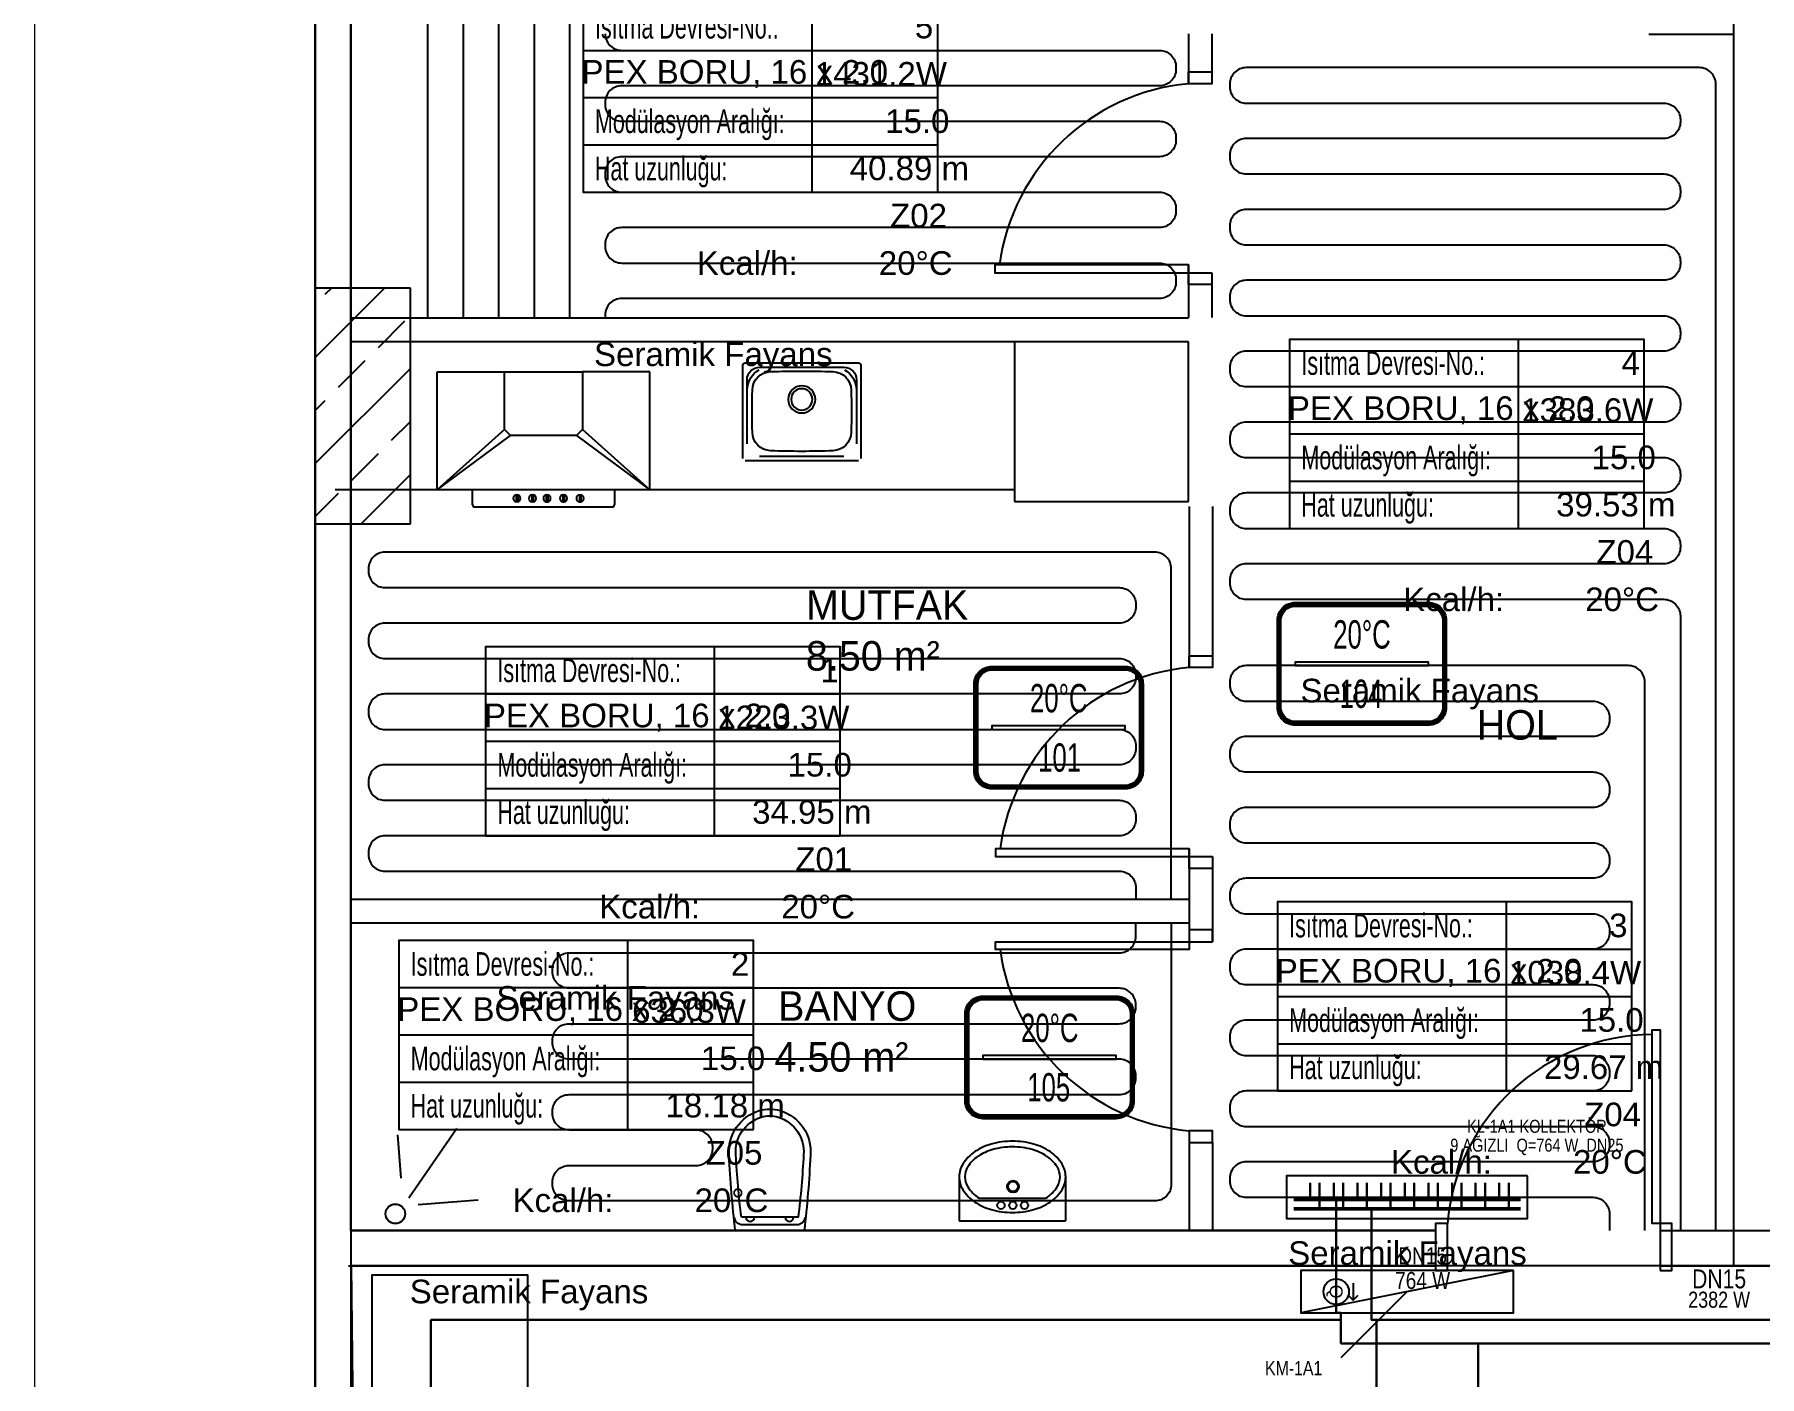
# Model space of a CAD drawing. Header units: centimetres. Extents: x 247996 to 315152, y -468471 to -440326.
# Drawn here: x 284877 to 285607, y -441789 to -441221 of the extents above; entities that cross this region are included whole.
import ezdxf
from ezdxf.enums import TextEntityAlignment as Align

# ---------------------------------------------------------------- set-up
doc = ezdxf.new("R2010")
doc.units = ezdxf.units.CM
doc.linetypes.add('ISITMA DONUS HATTI', pattern=[1.66, 1.57, -0.02, -0.07])
for name, color, linetype, lineweight in [('SCOTT-ANTED', 144, 'CONTINUOUS', 0), ('SCOTT-MTY-ISITMA-CAP', 41, 'CONTINUOUS', 30), ('SCOTT-MTY-ISITMA-DONUS-BORU', 30, 'ISITMA DONUS HATTI', 30), ('SCOTT-MTY-ISITMA-GIDIS-BORU', 10, 'CONTINUOUS', 30)]:
    doc.layers.add(name, color=color, linetype=linetype, lineweight=lineweight)
for name, color, linetype in [('SCOTT-MKDU0', 50, 'CONTINUOUS'), ('SCOTT-MTY-ISIKAYBIMAHAL', 2, 'CONTINUOUS'), ('SCOTT-MTY-KALORIMETRE', 6, 'Continuous'), ('SCOTT-MTY-KOLLETÖR', 7, 'CONTINUOUS'), ('SCOTT-MTY-PEX-BORU', 1, 'CONTINUOUS'), ('SCOTT-MTY-RADYATÖR', 2, 'CONTINUOUS'), ('SCOTT-MTY-SAYAC', 3, 'Continuous'), ('SCOTT-MTY-TES-SAFT', 8, 'Continuous'), ('SCOTT-MTY-VANA', 1, 'Continuous')]:
    doc.layers.add(name, color=color, linetype=linetype)
doc.styles.add('MtXpl_Comic_Sans_MS', font='comic.ttf')
doc.styles.add('MTYCAPLT', font='arial.ttf')
doc.styles.add('ROTAS', font='arial.ttf')

# ---------------------------------------------------------------- blocks, each defined once
blk = doc.blocks.new('T-DOLAP')
blk.add_line((-45, -9), (45, 9))
blk.add_lwpolyline([(-45, -9), (45, -9), (45, 9), (-45, 9)], close=True)
blk = doc.blocks.new('T-KALORIMETRE')
for p, q in [((-10, 0), (-6, 0)), ((6, 0), (10, 0))]:
    blk.add_line(p, q)
blk.add_lwpolyline([(-4, 8), (4, 8), (2, 10), (4, 8), (2, 6)])
blk.add_circle((0, 0), 6)
at = {"style": 'ROTAS'}
blk.add_text('Q', height=6, dxfattribs=at).set_placement((0, 0), align=Align.MIDDLE_CENTER)
blk = doc.blocks.new('MTY-RADYATOR MAHAL0')
at = {"layer": 'SCOTT-MTY-ISIKAYBIMAHAL', "color": 2}
for points in [[(-35.71, 18.44), (-35.71, -18.44, 0.414214), (-28.21, -25.94), (28.21, -25.94, 0.414214), (35.71, -18.44), (35.71, 18.44, 0.414214), (28.21, 25.94), (-28.21, 25.94, 0.414214)], [(-34.21, 18.44), (-34.21, -18.44, 0.414214), (-28.21, -24.44), (28.21, -24.44, 0.414214), (34.21, -18.44), (34.21, 18.44, 0.414214), (28.21, 24.44), (-28.21, 24.44, 0.414214)]]:
    blk.add_lwpolyline(points, format="xyb", close=True, dxfattribs=at)
at = {"layer": 'SCOTT-MTY-ISIKAYBIMAHAL', "color": 4}
for points in [[(-35.21, 18.44), (-35.21, -18.44, 0.414214), (-28.21, -25.44), (28.21, -25.44, 0.414214), (35.21, -18.44), (35.21, 18.44, 0.414214), (28.21, 25.44), (-28.21, 25.44, 0.414214)], [(-34.71, 18.44), (-34.71, -18.44, 0.414214), (-28.21, -24.94), (28.21, -24.94, 0.414214), (34.71, -18.44), (34.71, 18.44, 0.414214), (28.21, 24.94), (-28.21, 24.94, 0.414214)]]:
    blk.add_lwpolyline(points, format="xyb", close=True, dxfattribs=at)
at = {"layer": 'SCOTT-MTY-ISIKAYBIMAHAL', "color": 2}
blk.add_lwpolyline([(-28.21, 0.75), (28.21, 0.75), (28.21, -0.75), (-28.21, -0.75)], close=True, dxfattribs=at)
at = {"layer": 'SCOTT-MTY-ISIKAYBIMAHAL', "color": 1, "style": 'MTYCAPLT', "width": 0.65}
for tag, p in [('MAHAL_001', (-14.86, 29.85)), ('NO_001', (-8.34, 6.72))]:
    blk.add_attdef(tag, p, '', height=12, rotation=359.99998, dxfattribs=at)
at = {"layer": 'SCOTT-MTY-ISIKAYBIMAHAL', "color": 4, "style": 'MTYCAPLT', "width": 0.65}
for tag, p in [('DERECE_001', (-22.83, -18.47)), ('ISIKAYBI_001', (-22.73, -41.1))]:
    blk.add_attdef(tag, p, '', height=12, rotation=359.99998, dxfattribs=at)
blk.add_attdef('ALAN', text='', height=12, rotation=359.99998, dxfattribs=at).set_placement((0, -50), align=Align.MIDDLE_CENTER)
blk = doc.blocks.new('MTY-ETIKET')
at = {"layer": 'SCOTT-MTY-RADYATÖR'}
for p, q in [((2.687, 0), (2.687, 8)), ((-7, 6), (8, 6)), ((-7, 4), (8, 4)), ((-7, 2), (8, 2))]:
    blk.add_line(p, q, dxfattribs=at)
blk.add_lwpolyline([(8, 0), (8, 8), (-7, 8), (-7, 0)], close=True, dxfattribs=at)
at = {"layer": 'SCOTT-MTY-RADYATÖR', "style": 'MTYCAPLT', "width": 0.65}
for s, p in [('Isıtma Devresi-No.:', (-6.5, 7)), ('Modülasyon Aralığı:', (-6.5, 3)), ('Hat uzunluğu:', (-6.5, 1))]:
    blk.add_text(s, height=1, rotation=359.99998, dxfattribs=at).set_placement(p, align=Align.MIDDLE_LEFT)
for tag, p in [('NO1_001', (5.8, 6.5)), ('AR_001', (6.25, 2.5)), ('UZ_001', (6.312, 0.509))]:
    blk.add_attdef(tag, p, '', height=1, rotation=359.99998, dxfattribs=at)
at = {"layer": 'SCOTT-MTY-RADYATÖR', "color": 2, "style": 'MTYCAPLT', "width": 0.65}
for tag, p in [('BORU_001', (-7.069, 4.59)), ('YER_001', (2.898, 4.5))]:
    blk.add_attdef(tag, p, '', height=1, dxfattribs=at)

msp = doc.modelspace()

# ---------------------------------------------------------------- linework, layer by layer
at = {"layer": 'SCOTT-ANTED'}
msp.add_line((284877.34, -440326.55), (284877.34, -447826.55), dxfattribs=at)
at = {"layer": 'SCOTT-MKDU0', "color": 8, "ltscale": 0.03}
for p, q in [((284996.1, -440508.19), (284996.1, -443082.08)), ((284996.1, -443082.08), (284996.1, -440508.19)), ((285011.1, -440523.24), (285011.1, -443082.08)), ((284996.1, -440527.34), (284996.1, -441742.11)), ((285011.1, -440527.29), (285011.1, -441742.11)), ((285011.1, -441727.11), (285011.1, -440527.29)), ((285596.1, -440525.24), (285596.1, -441742.11)), ((285596.1, -440525.29), (285596.1, -441742.11)), ((285596.1, -440525.29), (285596.1, -441727.11)), ((285365.47, -441220.75), (285365.47, -441241.83)), ((285375.47, -441220.75), (285375.47, -441241.83)), ((285596.1, -441220.98), (285560.27, -441220.98)), ((285365.47, -441318.51), (285365.47, -441340.75)), ((285375.47, -441321.83), (285375.47, -441340.75)), ((284996.24, -441357.52), (285025.53, -441328.23)), ((284996.24, -441328.23), (285036.24, -441328.23)), ((284996.24, -441428.23), (284996.24, -441328.23)), ((285000.37, -441330.94), (285003.08, -441328.23)), ((285036.24, -441328.23), (285036.24, -441428.23)), ((285365.47, -441340.98), (285011.1, -441340.98)), ((285022.82, -441353.39), (285034.05, -441342.16)), ((285365.47, -441350.98), (285011.1, -441350.98)), ((285365.47, -441350.98), (285291.86, -441350.98)), ((285291.86, -441350.98), (285291.86, -441418.66)), ((285365.47, -441418.66), (285365.47, -441350.98)), ((284996.24, -441402.42), (285036.24, -441362.42)), ((285005.98, -441370.23), (285017.21, -441359)), ((285176.93, -441400.4), (285176.93, -441360.97)), ((285177.93, -441359.97), (285225.93, -441359.97)), ((285184.08, -441361.82), (285219.78, -441361.82)), ((285226.93, -441360.97), (285226.93, -441400.4)), ((285047.68, -441363.68), (285076.18, -441363.68)), ((285047.68, -441413.68), (285047.68, -441363.68)), ((285137.68, -441363.68), (285109.18, -441363.68)), ((285137.68, -441413.68), (285137.68, -441363.68)), ((285178.78, -441394.25), (285178.78, -441367.12)), ((285225.08, -441367.12), (285225.08, -441394.25)), ((284996.24, -441379.97), (285000.37, -441375.84)), ((285028.43, -441392.68), (285036.24, -441384.87)), ((285076.18, -441388.18), (285047.68, -441413.68)), ((285047.68, -441413.68), (285078.68, -441390.68)), ((285106.68, -441390.68), (285137.68, -441413.68)), ((285137.68, -441413.68), (285109.18, -441388.18)), ((285011.6, -441409.52), (285022.82, -441398.29)), ((285225.93, -441401.4), (285177.93, -441401.4)), ((285219.78, -441399.55), (285184.08, -441399.55)), ((285291.86, -441413.66), (285004.59, -441413.66)), ((285291.86, -441413.66), (285004.59, -441413.66)), ((285015.33, -441428.23), (285036.24, -441407.32)), ((285137.68, -441413.68), (285047.68, -441413.68)), ((285062.66, -441419.98), (285062.66, -441413.68)), ((285122.66, -441413.68), (285122.66, -441419.98)), ((285365.75, -441413.66), (285365.47, -441413.66)), ((285365.75, -441413.66), (285365.47, -441413.66)), ((284996.24, -441424.87), (285005.98, -441415.13)), ((285121.66, -441420.98), (285063.66, -441420.98)), ((285081.12, -441415.73), (285081.12, -441418.3)), ((285081.12, -441415.73), (285081.74, -441415.73)), ((285081.12, -441418.3), (285081.12, -441418.81)), ((285081.74, -441418.81), (285081.12, -441418.81)), ((285081.74, -441415.73), (285081.74, -441418.3)), ((285081.74, -441418.3), (285081.74, -441418.81)), ((285087.71, -441415.73), (285087.71, -441418.3)), ((285087.71, -441415.73), (285088.32, -441415.73)), ((285087.71, -441418.3), (285087.71, -441418.81)), ((285088.32, -441418.81), (285087.71, -441418.81)), ((285088.32, -441415.73), (285088.32, -441418.3)), ((285088.32, -441418.3), (285088.32, -441418.81)), ((285093.86, -441415.73), (285093.86, -441418.3)), ((285093.86, -441415.73), (285094.47, -441415.73)), ((285093.86, -441418.3), (285093.86, -441418.81)), ((285093.86, -441418.81), (285094.47, -441418.81)), ((285094.47, -441415.73), (285094.47, -441418.3)), ((285094.47, -441418.3), (285094.47, -441418.81)), ((285100.85, -441415.73), (285100.85, -441418.3)), ((285100.85, -441415.73), (285101.47, -441415.73)), ((285100.85, -441418.3), (285100.85, -441418.8)), ((285100.85, -441418.81), (285101.47, -441418.81)), ((285101.47, -441415.73), (285101.47, -441418.3)), ((285101.47, -441418.3), (285101.47, -441418.81)), ((285107.85, -441415.73), (285107.85, -441418.3)), ((285107.85, -441415.73), (285108.46, -441415.73)), ((285107.85, -441418.3), (285107.85, -441418.8)), ((285107.85, -441418.81), (285108.46, -441418.81)), ((285108.46, -441415.73), (285108.46, -441418.3)), ((285108.46, -441418.3), (285108.46, -441418.81)), ((285291.86, -441418.66), (285365.47, -441418.66)), ((285365.75, -441420.7), (285365.75, -441488.91)), ((285375.75, -441420.7), (285375.75, -441488.91)), ((285036.24, -441428.23), (284996.24, -441428.23)), ((285365.75, -441565.59), (285365.75, -441608.23)), ((285375.75, -441568.91), (285375.75, -441604.92)), ((285365.75, -441587.11), (285011.1, -441587.11)), ((285365.75, -441597.11), (285011.1, -441597.11)), ((285035.74, -441713.36), (285055.95, -441683.79)), ((285032.49, -441704.94), (285031.08, -441686.57)), ((285365.75, -441689.92), (285365.75, -441727.11)), ((285375.75, -441689.92), (285375.75, -441727.11)), ((285268.54, -441704.42), (285268.54, -441723.07)), ((285313.56, -441704.42), (285313.56, -441723.07)), ((285039.64, -441716.15), (285065.01, -441714.19)), ((285277, -441713.44), (285305.1, -441713.44)), ((285011.1, -441727.11), (285470.04, -441727.11)), ((285470.04, -441727.11), (285011.1, -441727.11)), ((285268.54, -441723.07), (285313.56, -441723.07)), ((285565.04, -441727.11), (285642.16, -441727.11)), ((285010.18, -441742.11), (285470.04, -441742.11)), ((286565.75, -441742.11), (285011.31, -441742.11)), ((285011.31, -441742.11), (285026.24, -443053.17)), ((285565.04, -441742.11), (285642.16, -441742.11))]:
    msp.add_line(p, q, dxfattribs=at)
for points in [[(285375.47, -441236.83), (285375.47, -441241.83), (285365.47, -441241.83), (285365.47, -441236.83), (285375.47, -441236.83)], [(285375.47, -441321.83), (285375.47, -441326.83), (285365.47, -441326.83), (285365.47, -441321.83), (285375.47, -441321.83)], [(285375.75, -441483.91), (285375.75, -441488.91), (285365.75, -441488.91), (285365.75, -441483.91), (285375.75, -441483.91)], [(285375.75, -441568.91), (285375.75, -441573.91), (285365.75, -441573.91), (285365.75, -441568.91), (285375.75, -441568.91)], [(285375.75, -441604.92), (285375.75, -441599.92), (285365.75, -441599.92), (285365.75, -441604.92), (285375.75, -441604.92)], [(285375.75, -441689.92), (285375.75, -441684.92), (285365.75, -441684.92), (285365.75, -441689.92), (285375.75, -441689.92)], [(285470.04, -441744.11), (285475.04, -441744.11), (285475.04, -441724.11), (285470.04, -441724.11), (285470.04, -441744.11)], [(285470.04, -441744.11), (285475.04, -441744.11), (285475.04, -441724.11), (285470.04, -441724.11), (285470.04, -441744.11)], [(285470.04, -441744.11), (285475.04, -441744.11), (285475.04, -441724.11), (285470.04, -441724.11), (285470.04, -441744.11)], [(285565.04, -441744.11), (285570.04, -441744.11), (285570.04, -441724.11), (285565.04, -441724.11), (285565.04, -441744.11)], [(285565.04, -441744.11), (285570.04, -441744.11), (285570.04, -441724.11), (285565.04, -441724.11), (285565.04, -441744.11)], [(285565.04, -441744.11), (285570.04, -441744.11), (285570.04, -441724.11), (285565.04, -441724.11), (285565.04, -441744.11)]]:
    msp.add_lwpolyline(points, dxfattribs=at)
for points in [[(285365.47, -441321.83), (285365.47, -441318.51), (285283.61, -441318.51), (285283.61, -441321.83)], [(285365.75, -441568.91), (285365.75, -441565.59), (285283.88, -441565.59), (285283.88, -441568.91)], [(285365.75, -441604.92), (285365.75, -441608.23), (285283.88, -441608.23), (285283.88, -441604.92)], [(285565.04, -441724.11), (285561.72, -441724.11), (285561.72, -441642.25), (285565.04, -441642.25)], [(285565.04, -441724.11), (285561.72, -441724.11), (285561.72, -441642.25), (285565.04, -441642.25)], [(285565.04, -441724.11), (285561.72, -441724.11), (285561.72, -441642.25), (285565.04, -441642.25)]]:
    msp.add_lwpolyline(points, close=True, dxfattribs=at)
for points in [[(285173.79, -441727.11, -0.01664), (285171.17, -441695.28, -0.351622), (285183.96, -441676.36, -0.068714), (285188.38, -441675.75, -0.068714), (285192.8, -441676.36, -0.351622), (285205.59, -441695.28, -0.01664), (285202.97, -441727.11)], [(285176.36, -441721.55, -0.016866), (285174.05, -441695.09, -0.351778), (285184.77, -441679.13, -0.068022), (285188.38, -441678.63, -0.068022), (285191.99, -441679.13, -0.351778), (285202.71, -441695.09, -0.016866), (285200.4, -441721.55)]]:
    msp.add_lwpolyline(points, format="xyb", close=True, dxfattribs=at)
msp.add_lwpolyline([(285203.25, -441721.67, -0.389191), (285199.9, -441724.74), (285188.38, -441724.74), (285176.86, -441724.74, -0.389191), (285173.51, -441721.67, -0.389191)], format="xyb", dxfattribs=at)
for centre, radius in [((285291.3, -441708.53), 2.52), ((285291.3, -441708.53), 2.12), ((285029.99, -441720.06, 51), 4.14), ((285286.2, -441716.47), 1.56), ((285291.24, -441716.47), 1.56), ((285296.17, -441716.47), 1.56)]:
    msp.add_circle(centre, radius, dxfattribs=at)
for centre, radius, start, end in [((285373.7, -441330.39), 88.95, 95.30809, 172.32526), ((285063.66, -441419.98), 1, 180, 270), ((285081.4, -441417.29), 1.54, 100.57538, 259.46205), ((285081.4, -441417.29), 1.54, 282.6235, 77.37669), ((285087.99, -441417.29), 1.54, 100.57538, 259.46205), ((285087.99, -441417.29), 1.54, 282.6235, 77.37669), ((285094.14, -441417.29), 1.54, 100.57538, 259.46205), ((285094.14, -441417.29), 1.54, 282.6235, 77.37669), ((285101.13, -441417.29), 1.54, 100.57538, 259.46205), ((285101.13, -441417.29), 1.54, 282.6235, 77.37669), ((285108.13, -441417.29), 1.54, 100.57538, 259.46205), ((285108.13, -441417.29), 1.54, 282.6235, 77.37669), ((285121.66, -441419.98), 1, 270, 0), ((285373.98, -441577.47), 88.95, 95.30809, 172.32526), ((285373.98, -441596.36), 88.95, 187.67474, 264.69191), ((285562.29, -441731.78), 87.59, 90.36866, 174.98091), ((285562.29, -441731.78), 87.59, 90.36866, 174.98091), ((285562.29, -441731.78), 87.59, 90.36866, 174.98091), ((285288.54, -441713.75), 24.08, 105.51757, 123.83466), ((285291.05, -441722.8), 33.47, 90, 105.51757), ((285291.05, -441722.8), 33.47, 74.48243, 90), ((285293.56, -441713.75), 24.08, 56.16534, 74.48243), ((285284.7, -441708.03), 17.19, 123.83466, 148.28659), ((285284.7, -441708.03), 14.8, 123.83466, 148.28659), ((285288.54, -441713.75), 21.68, 105.51757, 123.83466), ((285291.05, -441722.8), 31.07, 90, 105.51757), ((285291.05, -441722.8), 31.07, 74.48243, 90), ((285293.56, -441713.75), 21.68, 56.16534, 74.48243), ((285297.4, -441708.03), 14.8, 31.71341, 56.16534), ((285297.4, -441708.03), 17.19, 31.71341, 56.16534), ((285278.86, -441704.42), 10.33, 148.28659, 180), ((285278.86, -441704.42), 10.33, 180, 211.71341), ((285278.86, -441704.42), 7.93, 148.28659, 180), ((285278.86, -441704.42), 7.93, 180, 211.71341), ((285303.24, -441704.42), 7.93, 0, 31.71341), ((285303.24, -441704.42), 7.93, 328.28659, 0), ((285303.24, -441704.42), 10.33, 0, 31.71341), ((285303.24, -441704.42), 10.33, 328.28659, 0), ((285284.7, -441700.81), 17.19, 211.71341, 236.16534), ((285284.7, -441700.81), 14.8, 211.71341, 238.62326), ((285297.4, -441700.81), 14.8, 301.37674, 328.28659), ((285297.4, -441700.81), 17.19, 303.83466, 328.28659), ((285288.54, -441695.09), 24.08, 236.16534, 254.48243), ((285291.05, -441686.04), 33.47, 254.48243, 270), ((285291.05, -441686.04), 33.47, 270, 285.51757), ((285293.56, -441695.09), 24.08, 285.51757, 303.83466), ((285180.08, -441721.55), 1.78, 180, 0), ((285196.68, -441721.55), 1.78, 180, 0)]:
    msp.add_arc(centre, radius, start, end, dxfattribs=at)
at = {"layer": 'SCOTT-MKDU0', "color": 8, "ltscale": 0.03, "extrusion": (0, 0, -1)}
for centre, major_axis, start_param, end_param in [((285177.93, -441360.97), (0.707, 0.707), 3.926991, 5.497787), ((285184.08, -441367.12), (-3.75, 3.75), 5.497787, 7.068583), ((285219.78, -441367.12), (3.75, 3.75), -0.785398, 0.785398), ((285225.93, -441360.97), (0.707, 0.707), -0.785398, 0.785398), ((285188.93, -441371.64), (-7.14, 7.14), 5.524757, 6.541187), ((285189.05, -441371.65), (-5.66, 5.66), 5.524757, 7.028844), ((285201.93, -441695.65), (332.25, 0), 4.67265, 4.752129), ((285201.93, -441375.4), (-4.07, 4.07), 3.926991, 10.210176), ((285214.82, -441371.65), (-5.66, 5.66), 0.825137, 2.329224), ((285214.94, -441371.64), (7.14, 7.14), -0.258001, 0.758428), ((285513.18, -441380.4), (-234.94, 234.94), 5.470817, 5.524757), ((285201.93, -441375.4), (-3.18, 3.18), 3.926991, 10.210176), ((284890.68, -441380.4), (234.94, 234.94), 0.758428, 0.812368), ((285189.05, -441389.14), (5.66, 5.66), 2.395934, 3.900021), ((285214.82, -441389.14), (5.66, 5.66), 0.812368, 2.316455), ((285201.93, -441065.15), (332.25, 0), 1.531058, 1.610536)]:
    msp.add_ellipse(centre, major_axis=major_axis, ratio=1, start_param=start_param, end_param=end_param, dxfattribs=at)
at = {"layer": 'SCOTT-MKDU0', "color": 8, "ltscale": 0.03, "invisible_edges": 1}
for points in [[(285109.18, -441388.18), (285076.18, -441388.18), (285076.18, -441363.68), (285109.18, -441363.68)], [(285076.18, -441388.18), (285109.18, -441388.18), (285106.68, -441390.68), (285078.68, -441390.68)]]:
    msp.add_3dface(points, dxfattribs=at)
at = {"layer": 'SCOTT-MTY-ISITMA-DONUS-BORU'}
for points in [[(285417, -441707), (285417, -441714)], [(285427, -441707), (285427, -441714)], [(285437, -441707), (285437, -441714)], [(285447, -441707), (285447, -441714)], [(285457, -441707), (285457, -441714)], [(285467, -441707), (285467, -441714)], [(285477, -441707), (285477, -441714)], [(285487, -441707), (285487, -441714)], [(285497, -441707), (285497, -441714)], [(285428, -441744), (285428, -441714)], [(285428, -441762), (285428, -441744)], [(285430, -441765), (285430, -441762), (285428, -441762)], [(285053, -441890), (285045, -441890), (285045, -441765), (285430, -441765)], [(285430, -441765), (285430, -441775), (285488, -441775)], [(285488, -441775), (285488, -441873)], [(285488, -441775), (285718, -441775)]]:
    msp.add_lwpolyline(points, dxfattribs=at)
at = {"layer": 'SCOTT-MTY-ISITMA-DONUS-BORU', "const_width": 1.6}
msp.add_lwpolyline([(285506, -441714), (285410, -441714)], dxfattribs=at)
at = {"layer": 'SCOTT-MTY-ISITMA-GIDIS-BORU'}
for points in [[(285421, -441707), (285421, -441718)], [(285431, -441707), (285431, -441718)], [(285441, -441707), (285441, -441718)], [(285451, -441707), (285451, -441718)], [(285461, -441707), (285461, -441718)], [(285471, -441707), (285471, -441718)], [(285481, -441707), (285481, -441718)], [(285491, -441707), (285491, -441718)], [(285501, -441707), (285501, -441718)], [(285443, -441744), (285443, -441718)], [(285443, -441762), (285443, -441744)], [(285445, -441765), (285443, -441765), (285443, -441762)], [(285445, -441870), (285445, -441765)], [(285445, -441765), (285735, -441765)]]:
    msp.add_lwpolyline(points, dxfattribs=at)
at = {"layer": 'SCOTT-MTY-ISITMA-GIDIS-BORU', "const_width": 1.6}
msp.add_lwpolyline([(285506, -441718), (285410, -441718)], dxfattribs=at)
at = {"layer": 'SCOTT-MTY-KALORIMETRE'}
msp.add_line((285458, -441753), (285430, -441781), dxfattribs=at)
at = {"layer": 'SCOTT-MTY-KOLLETÖR'}
msp.add_lwpolyline([(285509, -441704), (285407, -441704), (285407, -441722), (285509, -441722)], close=True, dxfattribs=at)
at = {"layer": 'SCOTT-MTY-PEX-BORU'}
for points in [[(285043.74, -441340.98), (285043.74, -440541.58, -0.414214)], [(285073.74, -441340.98), (285073.74, -440813.14, -0.414214)], [(285103.74, -441340.98), (285103.74, -441084.7, -0.414214)], [(285118.74, -441220.7, 0.414214), (285125.74, -441227.7), (285353.24, -441227.7, -0.414214), (285360.24, -441234.7), (285360.24, -441235.7, -0.414214), (285353.24, -441242.7), (285125.74, -441242.7, 0.414214), (285118.74, -441249.7), (285118.74, -441250.7, 0.414214), (285125.74, -441257.7), (285353.24, -441257.7, -0.414214), (285360.24, -441264.7), (285360.24, -441265.7, -0.414214), (285353.24, -441272.7), (285125.74, -441272.7, 0.414214), (285118.74, -441279.7), (285118.74, -441280.7, 0.414214), (285125.74, -441287.7), (285353.24, -441287.7, -0.414214), (285360.24, -441294.7), (285360.24, -441295.7, -0.414214), (285353.24, -441302.7), (285125.74, -441302.7, 0.414214), (285118.74, -441309.7), (285118.74, -441310.7, 0.414214), (285125.74, -441317.7), (285353.24, -441317.7, -0.414214), (285360.24, -441324.7), (285360.24, -441325.7, -0.414214), (285353.24, -441332.7), (285125.74, -441332.7, 0.414214), (285118.74, -441339.7), (285118.74, -441340.98)], [(285588.6, -441727.11), (285588.6, -441242.01, 0.414214), (285581.6, -441235.01), (285389.97, -441235.01, 0.414214), (285382.97, -441242.01), (285382.97, -441243.01, 0.414214), (285389.97, -441250.01), (285566.6, -441250.01, -0.414214), (285573.6, -441257.01), (285573.6, -441258.01, -0.414214), (285566.6, -441265.01), (285389.97, -441265.01, 0.414214), (285382.97, -441272.01), (285382.97, -441273.01, 0.414214), (285389.97, -441280.01), (285566.6, -441280.01, -0.414214), (285573.6, -441287.01), (285573.6, -441288.01, -0.414214), (285566.6, -441295.01), (285389.97, -441295.01, 0.414214), (285382.97, -441302.01), (285382.97, -441303.01, 0.414214), (285389.97, -441310.01), (285566.6, -441310.01, -0.414214), (285573.6, -441317.01), (285573.6, -441318.01, -0.414214), (285566.6, -441325.01), (285389.97, -441325.01, 0.414214), (285382.97, -441332.01), (285382.97, -441333.01, 0.414214), (285389.97, -441340.01), (285566.6, -441340.01, -0.414214), (285573.6, -441347.01), (285573.6, -441348.01, -0.414214), (285566.6, -441355.01), (285389.97, -441355.01, 0.414214), (285382.97, -441362.01), (285382.97, -441363.01, 0.414214), (285389.97, -441370.01), (285566.6, -441370.01, -0.414214), (285573.6, -441377.01), (285573.6, -441378.01, -0.414214), (285566.6, -441385.01), (285389.97, -441385.01, 0.414214), (285382.97, -441392.01), (285382.97, -441393.01, 0.414214), (285389.97, -441400.01), (285566.6, -441400.01, -0.414214), (285573.6, -441407.01), (285573.6, -441408.01, -0.414214), (285566.6, -441415.01), (285389.97, -441415.01, 0.414214), (285382.97, -441422.01), (285382.97, -441423.01, 0.414214), (285389.97, -441430.01), (285566.6, -441430.01, -0.414214), (285573.6, -441437.01), (285573.6, -441438.01, -0.414214), (285566.6, -441445.01), (285389.97, -441445.01, 0.414214), (285382.97, -441452.01), (285382.97, -441453.01, 0.414214), (285389.97, -441460.01), (285566.6, -441460.01, -0.414214), (285573.6, -441467.01), (285573.6, -441727.11)], [(285358.25, -441586.91), (285358.25, -441447.07, 0.414214), (285351.25, -441440.07), (285025.6, -441440.07, 0.414214), (285018.6, -441447.07), (285018.6, -441448.07, 0.414214), (285025.6, -441455.07), (285336.25, -441455.07, -0.414214), (285343.25, -441462.07), (285343.25, -441463.07, -0.414214), (285336.25, -441470.07), (285025.6, -441470.07, 0.414214), (285018.6, -441477.07), (285018.6, -441478.07, 0.414214), (285025.6, -441485.07), (285336.25, -441485.07, -0.414214), (285343.25, -441492.07), (285343.25, -441493.07, -0.414214), (285336.25, -441500.07), (285025.6, -441500.07, 0.414214), (285018.6, -441507.07), (285018.6, -441508.07, 0.414214), (285025.6, -441515.07), (285336.25, -441515.07, -0.414214), (285343.25, -441522.07), (285343.25, -441523.07, -0.414214), (285336.25, -441530.07), (285025.6, -441530.07, 0.414214), (285018.6, -441537.07), (285018.6, -441538.07, 0.414214), (285025.6, -441545.07), (285336.25, -441545.07, -0.414214), (285343.25, -441552.07), (285343.25, -441553.07, -0.414214), (285336.25, -441560.07), (285025.6, -441560.07, 0.414214), (285018.6, -441567.07), (285018.6, -441568.07, 0.414214), (285025.6, -441575.07), (285336.25, -441575.07, -0.414214), (285343.25, -441582.07), (285343.25, -441586.91)], [(285558.6, -441727.11), (285558.6, -441495.08, 0.414214), (285551.6, -441488.08), (285389.97, -441488.08, 0.414214), (285382.97, -441495.08), (285382.97, -441496.08, 0.414214), (285389.97, -441503.08), (285536.6, -441503.08, -0.414214), (285543.6, -441510.08), (285543.6, -441511.08, -0.414214), (285536.6, -441518.08), (285389.97, -441518.08, 0.414214), (285382.97, -441525.08), (285382.97, -441526.08, 0.414214), (285389.97, -441533.08), (285536.6, -441533.08, -0.414214), (285543.6, -441540.08), (285543.6, -441541.08, -0.414214), (285536.6, -441548.08), (285389.97, -441548.08, 0.414214), (285382.97, -441555.08), (285382.97, -441556.08, 0.414214), (285389.97, -441563.08), (285536.6, -441563.08, -0.414214), (285543.6, -441570.08), (285543.6, -441571.08, -0.414214), (285536.6, -441578.08), (285389.97, -441578.08, 0.414214), (285382.97, -441585.08), (285382.97, -441586.08, 0.414214), (285389.97, -441593.08), (285536.6, -441593.08, -0.414214), (285543.6, -441600.08), (285543.6, -441601.08, -0.414214), (285536.6, -441608.08), (285389.97, -441608.08, 0.414214), (285382.97, -441615.08), (285382.97, -441616.08, 0.414214), (285389.97, -441623.08), (285536.6, -441623.08, -0.414214), (285543.6, -441630.08), (285543.6, -441631.08, -0.414214), (285536.6, -441638.08), (285389.97, -441638.08, 0.414214), (285382.97, -441645.08), (285382.97, -441646.08, 0.414214), (285389.97, -441653.08), (285536.6, -441653.08, -0.414214), (285543.6, -441660.08), (285543.6, -441661.08, -0.414214), (285536.6, -441668.08), (285389.97, -441668.08, 0.414214), (285382.97, -441675.08), (285382.97, -441676.08, 0.414214), (285389.97, -441683.08), (285536.6, -441683.08, -0.414214), (285543.6, -441690.08), (285543.6, -441691.08, -0.414214), (285536.6, -441698.08), (285389.97, -441698.08, 0.414214), (285382.97, -441705.08), (285382.97, -441706.08, 0.414214), (285389.97, -441713.08), (285536.6, -441713.08, -0.414214), (285543.6, -441720.08), (285543.6, -441727.11)], [(285358.25, -441597.11), (285358.25, -441707.61, -0.414214), (285351.25, -441714.61), (285103.48, -441714.61, -0.414214), (285096.48, -441707.61), (285096.48, -441706.61, -0.414214), (285103.48, -441699.61), (285157.24, -441699.61, 0.414214), (285164.24, -441692.61), (285164.24, -441691.61, 0.414214), (285157.24, -441684.61), (285103.48, -441684.61, -0.414214), (285096.48, -441677.61), (285096.48, -441676.61, -0.414214), (285103.48, -441669.61), (285336.25, -441669.61, 0.414214), (285343.25, -441662.61), (285343.25, -441661.61, 0.414214), (285336.25, -441654.61), (285103.48, -441654.61, -0.414214), (285096.48, -441647.61), (285096.48, -441646.61, -0.414214), (285103.48, -441639.61), (285336.25, -441639.61, 0.414214), (285343.25, -441632.61), (285343.25, -441631.61, 0.414214), (285336.25, -441624.61), (285103.48, -441624.61, -0.414214), (285096.48, -441617.61), (285096.48, -441616.61, -0.414214), (285103.48, -441609.61), (285336.25, -441609.61, 0.414214), (285343.25, -441602.61), (285343.25, -441597.11)]]:
    msp.add_lwpolyline(points, format="xyb", dxfattribs=at)
for points in [[(285058.74, -440796.58), (285058.74, -441340.98)], [(285088.74, -441068.14), (285088.74, -441340.98)]]:
    msp.add_lwpolyline(points, dxfattribs=at)
at = {"layer": 'SCOTT-MTY-TES-SAFT'}
msp.add_lwpolyline([(285020, -441940), (285086, -441940), (285086, -441746), (285020, -441746)], close=True, dxfattribs=at)

# ---------------------------------------------------------------- block references
at = {"layer": 'SCOTT-MTY-KALORIMETRE', "xscale": 0.9, "yscale": 0.9, "rotation": 270}
msp.add_blockref('T-KALORIMETRE', (285428, -441753), dxfattribs=at)
at = {"layer": 'SCOTT-MTY-SAYAC', "rotation": 180}
msp.add_blockref('T-DOLAP', (285458, -441753), dxfattribs=at)
at = {"layer": 'SCOTT-MTY-VANA'}
ref = msp.add_blockref('MTY-ETIKET', (285179.45, -441287.7), dxfattribs=dict(at, xscale=10, yscale=10))
ref.add_attrib('UZ_001', '40.89 m', (285222.22, -441282.63), dxfattribs={"layer": 'SCOTT-MTY-RADYATÖR', "height": 10, "rotation": 359.99998, "style": 'MTYCAPLT'})
ref.add_attrib('AR_001', '15.0', (285237.21, -441262.63), dxfattribs={"layer": 'SCOTT-MTY-RADYATÖR', "height": 10, "rotation": 359.99998, "style": 'MTYCAPLT'})
ref.add_attrib('NO1_001', '5', (285249.76, -441222.61), dxfattribs={"layer": 'SCOTT-MTY-RADYATÖR', "height": 10, "rotation": 359.99998, "style": 'MTYCAPLT'})
ref.add_attrib('BORU_001', 'PEX BORU, 16 x 2.0', (285108.76, -441241.8), dxfattribs={"layer": 'SCOTT-MTY-RADYATÖR', "height": 10, "style": 'MTYCAPLT'})
ref.add_attrib('NO_001', 'Z02', (285239.28, -441302.63), dxfattribs={"layer": 'SCOTT-MTY-RADYATÖR', "height": 10, "style": 'MTYCAPLT'})
ref.add_attrib('DERECE_001', '20%%DC', (285234.52, -441322.7), dxfattribs={"layer": 'SCOTT-MTY-RADYATÖR', "height": 10, "style": 'MTYCAPLT'})
ref.add_attrib('KCAL/H:_001', 'Kcal/h:', (285157.52, -441322.7), dxfattribs={"layer": 'SCOTT-MTY-RADYATÖR', "height": 10, "style": 'MTYCAPLT'})
ref.add_attrib('MALZEMECINSI_001', 'Seramik Fayans', (285114.04, -441361.31), dxfattribs={"layer": 'SCOTT-MTY-RADYATÖR', "height": 10, "style": 'MTYCAPLT'})
ref.add_attrib('YER_001', '1431.2W', (285207.46, -441242.63), dxfattribs={"layer": 'SCOTT-MTY-RADYATÖR', "height": 10, "style": 'MTYCAPLT'})
ref = msp.add_blockref('MTY-ETIKET', (285478.29, -441430.01), dxfattribs=dict(at, xscale=10, yscale=10))
ref.add_attrib('UZ_001', '39.53 m', (285521.06, -441424.94), dxfattribs={"layer": 'SCOTT-MTY-RADYATÖR', "height": 10, "rotation": 359.99998, "style": 'MTYCAPLT'})
ref.add_attrib('AR_001', '15.0', (285536.05, -441404.95), dxfattribs={"layer": 'SCOTT-MTY-RADYATÖR', "height": 10, "rotation": 359.99998, "style": 'MTYCAPLT'})
ref.add_attrib('NO1_001', '4', (285548.68, -441365.01), dxfattribs={"layer": 'SCOTT-MTY-RADYATÖR', "height": 10, "rotation": 359.99998, "style": 'MTYCAPLT'})
ref.add_attrib('BORU_001', 'PEX BORU, 16 x 2.0', (285407.59, -441384.11), dxfattribs={"layer": 'SCOTT-MTY-RADYATÖR', "height": 10, "style": 'MTYCAPLT'})
ref.add_attrib('NO_001', 'Z04', (285538.08, -441444.95), dxfattribs={"layer": 'SCOTT-MTY-RADYATÖR', "height": 10, "style": 'MTYCAPLT'})
ref.add_attrib('DERECE_001', '20%%DC', (285533.36, -441465.01), dxfattribs={"layer": 'SCOTT-MTY-RADYATÖR', "height": 10, "style": 'MTYCAPLT'})
ref.add_attrib('KCAL/H:_001', 'Kcal/h:', (285456.36, -441465.01), dxfattribs={"layer": 'SCOTT-MTY-RADYATÖR', "height": 10, "style": 'MTYCAPLT'})
ref.add_attrib('MALZEMECINSI_001', 'Seramik Fayans', (285412.88, -441503.63), dxfattribs={"layer": 'SCOTT-MTY-RADYATÖR', "height": 10, "style": 'MTYCAPLT'})
ref.add_attrib('YER_001', '1383.6W', (285506.3, -441384.94), dxfattribs={"layer": 'SCOTT-MTY-RADYATÖR', "height": 10, "style": 'MTYCAPLT'})
ref = msp.add_blockref('MTY-RADYATOR MAHAL0', (285438.86, -441487.33), dxfattribs=dict(at, xscale=-1, rotation=180))
ref.add_attrib('DERECE_001', '20%%DC', (285426.74, -441480.86), dxfattribs={"layer": 'SCOTT-MTY-ISIKAYBIMAHAL', "color": 4, "height": 12, "rotation": 0.00002, "style": 'MTYCAPLT', "width": 0.65})
ref.add_attrib('NO_001', '104', (285429.44, -441505.97), dxfattribs={"layer": 'SCOTT-MTY-ISIKAYBIMAHAL', "color": 1, "height": 12, "rotation": 0.00002, "style": 'MTYCAPLT', "width": 0.65})
ref = msp.add_blockref('MTY-ETIKET', (285138.17, -441560.07), dxfattribs=dict(at, xscale=10, yscale=10))
ref.add_attrib('UZ_001', '34.95 m', (285180.94, -441555), dxfattribs={"layer": 'SCOTT-MTY-RADYATÖR', "height": 10, "rotation": 359.99998, "style": 'MTYCAPLT'})
ref.add_attrib('AR_001', '15.0', (285195.93, -441535.01), dxfattribs={"layer": 'SCOTT-MTY-RADYATÖR', "height": 10, "rotation": 359.99998, "style": 'MTYCAPLT'})
ref.add_attrib('NO1_001', '1', (285209.78, -441495.09), dxfattribs={"layer": 'SCOTT-MTY-RADYATÖR', "height": 10, "rotation": 359.99998, "style": 'MTYCAPLT'})
ref.add_attrib('BORU_001', 'PEX BORU, 16 x 2.0', (285067.47, -441514.17), dxfattribs={"layer": 'SCOTT-MTY-RADYATÖR', "height": 10, "style": 'MTYCAPLT'})
ref.add_attrib('NO_001', 'Z01', (285199.19, -441575.01), dxfattribs={"layer": 'SCOTT-MTY-RADYATÖR', "height": 10, "style": 'MTYCAPLT'})
ref.add_attrib('DERECE_001', '20%%DC', (285193.24, -441595.07), dxfattribs={"layer": 'SCOTT-MTY-RADYATÖR', "height": 10, "style": 'MTYCAPLT'})
ref.add_attrib('KCAL/H:_001', 'Kcal/h:', (285116.24, -441595.07), dxfattribs={"layer": 'SCOTT-MTY-RADYATÖR', "height": 10, "style": 'MTYCAPLT'})
ref.add_attrib('MALZEMECINSI_001', 'Seramik Fayans', (285072.76, -441633.69), dxfattribs={"layer": 'SCOTT-MTY-RADYATÖR', "height": 10, "style": 'MTYCAPLT'})
ref.add_attrib('YER_001', '1223.3W', (285166.18, -441515), dxfattribs={"layer": 'SCOTT-MTY-RADYATÖR', "height": 10, "style": 'MTYCAPLT'})
ref = msp.add_blockref('MTY-RADYATOR MAHAL0', (285310.59, -441514.32), dxfattribs=dict(at, xscale=-1, rotation=180))
ref.add_attrib('DERECE_001', '20%%DC', (285298.47, -441507.85), dxfattribs={"layer": 'SCOTT-MTY-ISIKAYBIMAHAL', "color": 4, "height": 12, "rotation": 0.00002, "style": 'MTYCAPLT', "width": 0.65})
ref.add_attrib('NO_001', '101', (285301.91, -441532.97), dxfattribs={"layer": 'SCOTT-MTY-ISIKAYBIMAHAL', "color": 1, "height": 12, "rotation": 0.00002, "style": 'MTYCAPLT', "width": 0.65})
ref = msp.add_blockref('MTY-ETIKET', (285473.12, -441668.08), dxfattribs=dict(at, xscale=10, yscale=10))
ref.add_attrib('UZ_001', '29.67 m', (285515.9, -441663.01), dxfattribs={"layer": 'SCOTT-MTY-RADYATÖR', "height": 10, "rotation": 359.99998, "style": 'MTYCAPLT'})
ref.add_attrib('AR_001', '15.0', (285530.88, -441643.01), dxfattribs={"layer": 'SCOTT-MTY-RADYATÖR', "height": 10, "rotation": 359.99998, "style": 'MTYCAPLT'})
ref.add_attrib('NO1_001', '3', (285543.48, -441603.01), dxfattribs={"layer": 'SCOTT-MTY-RADYATÖR', "height": 10, "rotation": 359.99998, "style": 'MTYCAPLT'})
ref.add_attrib('BORU_001', 'PEX BORU, 16 x 2.0', (285402.43, -441622.18), dxfattribs={"layer": 'SCOTT-MTY-RADYATÖR', "height": 10, "style": 'MTYCAPLT'})
ref.add_attrib('NO_001', 'Z04', (285532.91, -441683.01), dxfattribs={"layer": 'SCOTT-MTY-RADYATÖR', "height": 10, "style": 'MTYCAPLT'})
ref.add_attrib('DERECE_001', '20%%DC', (285528.19, -441703.08), dxfattribs={"layer": 'SCOTT-MTY-RADYATÖR', "height": 10, "style": 'MTYCAPLT'})
ref.add_attrib('KCAL/H:_001', 'Kcal/h:', (285451.2, -441703.08), dxfattribs={"layer": 'SCOTT-MTY-RADYATÖR', "height": 10, "style": 'MTYCAPLT'})
ref.add_attrib('MALZEMECINSI_001', 'Seramik Fayans', (285407.71, -441741.69), dxfattribs={"layer": 'SCOTT-MTY-RADYATÖR', "height": 10, "style": 'MTYCAPLT'})
ref.add_attrib('YER_001', '1038.4W', (285501.13, -441623.01), dxfattribs={"layer": 'SCOTT-MTY-RADYATÖR', "height": 10, "style": 'MTYCAPLT'})
ref = msp.add_blockref('MTY-ETIKET', (285101.5, -441684.33), dxfattribs=dict(at, xscale=10, yscale=10))
ref.add_attrib('UZ_001', '18.18 m', (285144.27, -441679.26), dxfattribs={"layer": 'SCOTT-MTY-RADYATÖR', "height": 10, "rotation": 359.99998, "style": 'MTYCAPLT'})
ref.add_attrib('AR_001', '15.0', (285159.26, -441659.26), dxfattribs={"layer": 'SCOTT-MTY-RADYATÖR', "height": 10, "rotation": 359.99998, "style": 'MTYCAPLT'})
ref.add_attrib('NO1_001', '2', (285171.93, -441619.35), dxfattribs={"layer": 'SCOTT-MTY-RADYATÖR', "height": 10, "rotation": 359.99998, "style": 'MTYCAPLT'})
ref.add_attrib('BORU_001', 'PEX BORU, 16 x 2.0', (285030.81, -441638.43), dxfattribs={"layer": 'SCOTT-MTY-RADYATÖR', "height": 10, "style": 'MTYCAPLT'})
ref.add_attrib('NO_001', 'Z05', (285161.22, -441699.26), dxfattribs={"layer": 'SCOTT-MTY-RADYATÖR', "height": 10, "style": 'MTYCAPLT'})
ref.add_attrib('DERECE_001', '20%%DC', (285156.57, -441719.33), dxfattribs={"layer": 'SCOTT-MTY-RADYATÖR', "height": 10, "style": 'MTYCAPLT'})
ref.add_attrib('KCAL/H:_001', 'Kcal/h:', (285079.57, -441719.33), dxfattribs={"layer": 'SCOTT-MTY-RADYATÖR', "height": 10, "style": 'MTYCAPLT'})
ref.add_attrib('MALZEMECINSI_001', 'Seramik Fayans', (285036.09, -441757.94), dxfattribs={"layer": 'SCOTT-MTY-RADYATÖR', "height": 10, "style": 'MTYCAPLT'})
ref.add_attrib('YER_001', '636.3W', (285130.16, -441639.26), dxfattribs={"layer": 'SCOTT-MTY-RADYATÖR', "height": 10, "style": 'MTYCAPLT'})
ref = msp.add_blockref('MTY-RADYATOR MAHAL0', (285306.76, -441653.86), dxfattribs=dict(at, xscale=-1, rotation=180))
ref.add_attrib('DERECE_001', '20%%DC', (285294.65, -441647.39), dxfattribs={"layer": 'SCOTT-MTY-ISIKAYBIMAHAL', "color": 4, "height": 12, "rotation": 0.00002, "style": 'MTYCAPLT', "width": 0.65})
ref.add_attrib('NO_001', '105', (285297.3, -441672.51), dxfattribs={"layer": 'SCOTT-MTY-ISIKAYBIMAHAL', "color": 1, "height": 12, "rotation": 0.00002, "style": 'MTYCAPLT', "width": 0.65})

# ---------------------------------------------------------------- texts
at = {"layer": 'SCOTT-MKDU0', "color": 8, "ltscale": 0.03, "style": 'MtXpl_Comic_Sans_MS'}
for s, p in [('MUTFAK', (285203.72, -441468.69)), ('8.50 m²', (285203.67, -441490.18)), ('HOL', (285487.41, -441519.4)), ('BANYO', (285191.88, -441638.39)), ('4.50 m²', (285190.38, -441659.92))]:
    msp.add_text(s, height=12.5, dxfattribs=at).set_placement(p)
at = {"layer": 'SCOTT-MTY-ISITMA-CAP', "style": 'ROTAS', "width": 0.8}
for s, height, p in [('DN15', 7.2, (285464.58, -441737.84)), ('764 W', 7.2, (285464.58, -441748.28)), ('DN15', 8, (285590, -441747.6)), ('2382 W', 6.8, (285590, -441756.4))]:
    msp.add_text(s, height=height, dxfattribs=at).set_placement(p, align=Align.MIDDLE_CENTER)
at = {"layer": 'SCOTT-MTY-KALORIMETRE', "style": 'ROTAS', "width": 0.8}
msp.add_text('KM-1A1', height=6, dxfattribs=at).set_placement((285410.02, -441785.35), align=Align.MIDDLE_CENTER)
at = {"layer": 'SCOTT-MTY-KOLLETÖR', "style": 'ROTAS', "width": 0.8}
for s, p in [('KL-1A1 KOLLEKTÖR', (285512.92, -441683.04)), ('9 AĞIZLI  Q=764 W  DN25', (285512.92, -441691.01))]:
    msp.add_text(s, height=5.5, dxfattribs=at).set_placement(p, align=Align.MIDDLE_CENTER)

doc.saveas('drawing.dxf')
